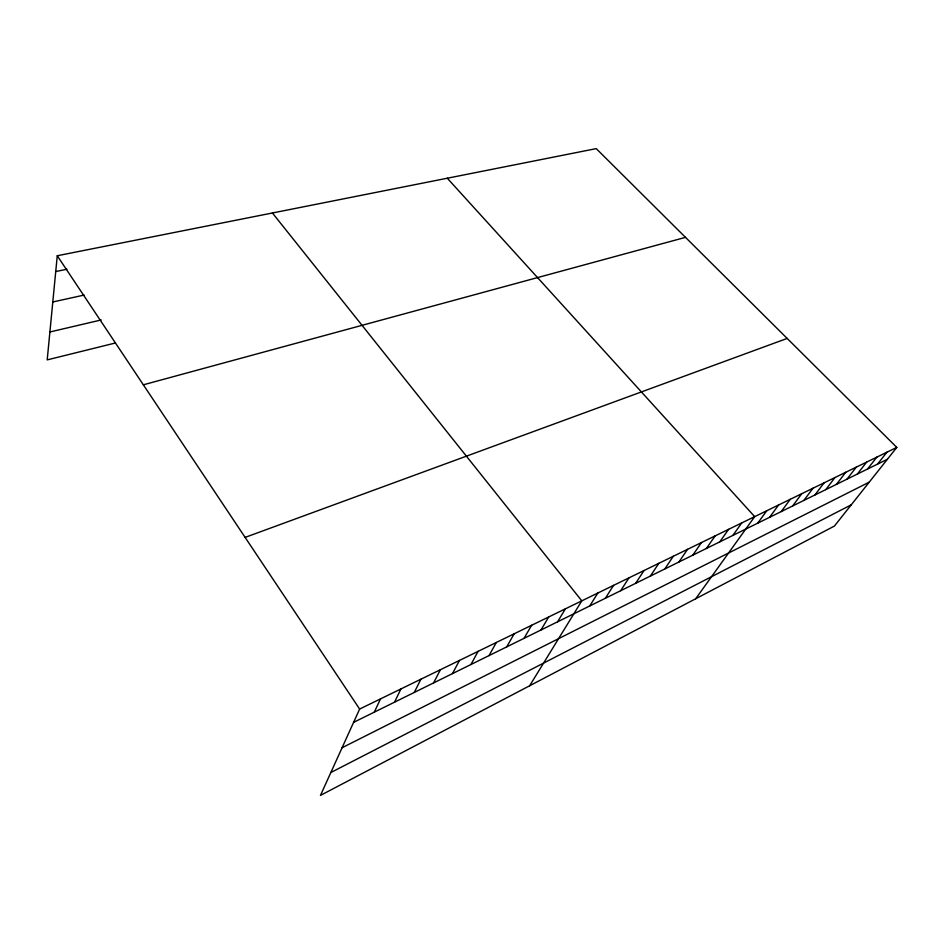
<?xml version="1.0" encoding="UTF-8"?>
<svg xmlns="http://www.w3.org/2000/svg" width="944" height="944" viewBox="0 0 944 944"><rect width="100%" height="100%" fill="white"/><g stroke="black" fill="none" stroke-linecap="round" stroke-linejoin="round"><path stroke-width="1.42" d="M896.8 447.409L359.629 709.062L320.476 795.379L834.402 526.068L896.8 447.409L596.23 148.621L57.265 255.753L47.2 359.876L115.085 343.073M374.296 712.142L380.526 698.879M394.509 702.183L400.952 688.931M414.274 692.448L420.906 679.208M433.591 682.925L440.4 669.709M452.483 673.615L459.468 660.434M470.95 664.505L478.101 651.348M489.027 655.596L496.332 642.475M506.716 646.876L514.161 633.79M524.038 638.345L531.614 625.282M540.983 629.99L548.7 616.963M557.585 621.801L565.421 608.821M529.643 685.769L581.799 600.844L272.427 212.99M589.776 605.942L597.835 593.033M605.375 598.248L613.541 585.374M620.68 590.708L628.94 577.881M635.666 583.321L644.02 570.53M650.369 576.076L658.818 563.332M664.788 568.972L673.308 556.264M678.925 561.999L687.527 549.337M692.802 555.166L701.475 542.552M706.407 548.452L715.151 535.885M719.765 541.868L728.579 529.348M732.874 535.413L741.748 522.929M695.693 598.756L754.681 516.639L447.291 178.227M757.772 523.141L766.752 510.751M769.596 517.312L778.623 504.969M781.219 511.589L790.281 499.293M792.641 505.96L801.751 493.712M803.875 500.414L813.02 488.213M814.92 494.975L824.112 482.821M825.788 489.617L835.003 477.511M836.478 484.355L845.73 472.283M846.992 479.163L856.279 467.15M857.341 474.065L866.651 462.1M867.524 469.05L876.858 457.12M877.542 464.106L886.912 452.235M330.837 772.534L851.24 504.839M342.082 747.742L869.259 482.136M353.599 722.349L887.419 459.244M245.121 537.396L787.166 338.424M143.346 384.81L685.497 237.357M49.89 331.981L101.173 319.957M52.793 301.974L84.134 295.071M55.731 271.553L66.941 269.241M57.265 255.753L359.629 709.062"/></g></svg>
